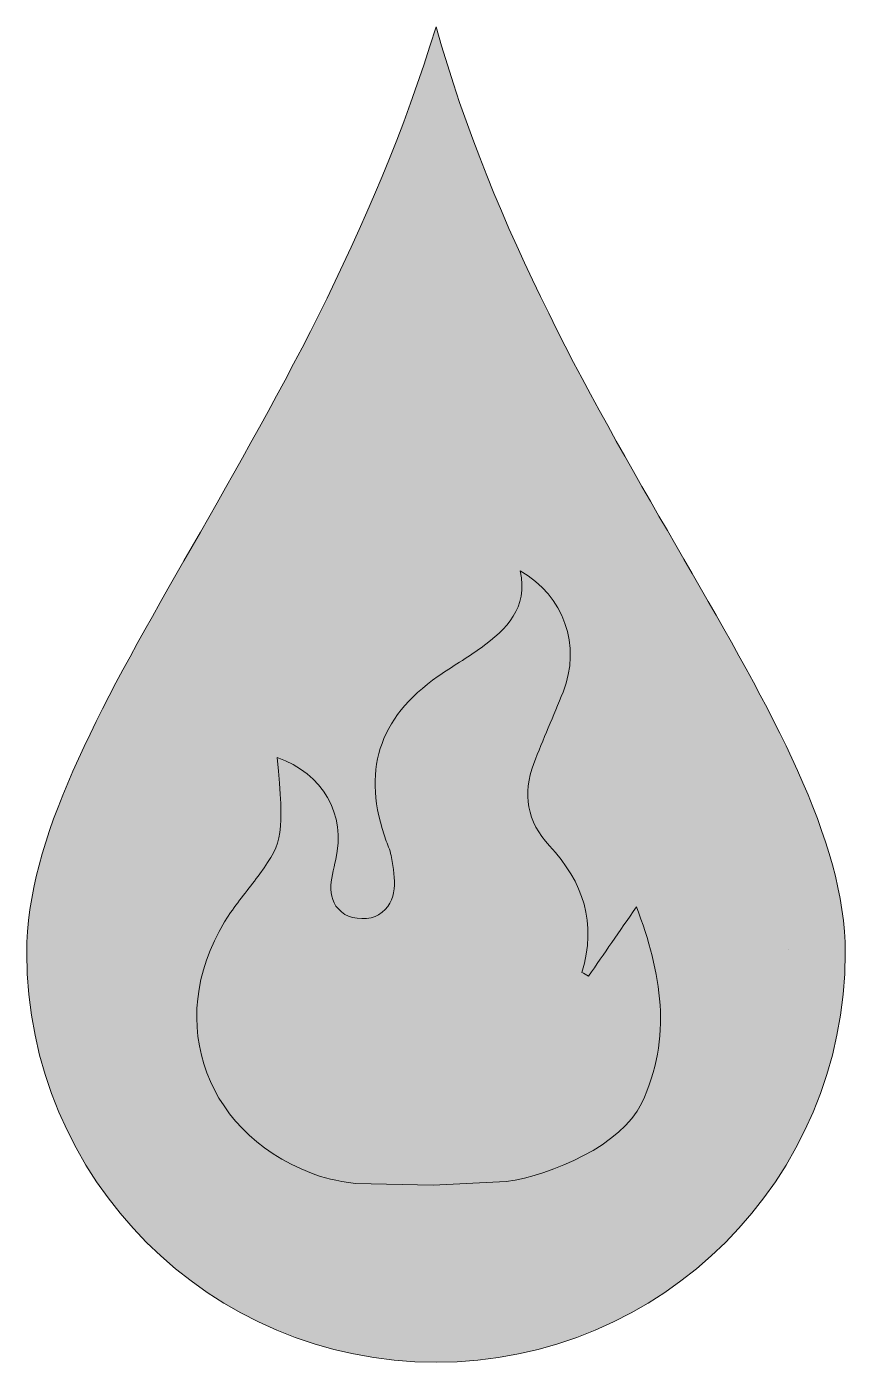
# Model space of a CAD drawing. Header units: inches. Extents: x 10.49 to 14.51, y -15.78 to -9.22.
import ezdxf

# ---------------------------------------------------------------- set-up
doc = ezdxf.new("R2010")
doc.units = ezdxf.units.IN
doc.header["$MEASUREMENT"] = 0
doc.layers.add('Icons', color=7, linetype='Continuous')

# ---------------------------------------------------------------- blocks, each defined once
blk = doc.blocks.new('block 3')
at = {"layer": 'Icons', "true_color": 0x000000}
h = blk.add_hatch(color=18, dxfattribs=at)
h.dxf.hatch_style = 2
edge = h.paths.add_edge_path()
edge.add_spline(control_points=[(12.846, -14.8958), (13.0718, -14.8641), (13.4144, -14.7154), (13.5119, -14.5113), (13.6659, -14.1888), (13.6095, -13.8666), (13.4866, -13.5453), (13.4032, -13.6658), (13.3272, -13.7755), (13.2513, -13.8853), (13.2405, -13.8792), (13.2297, -13.8731), (13.2189, -13.867), (13.2928, -13.6258), (13.2251, -13.4221), (13.0591, -13.2448), (12.9479, -13.126), (12.926, -12.9891), (12.9821, -12.8401), (13.0266, -12.7216), (13.0789, -12.6061), (13.1257, -12.4884), (13.216, -12.2613), (13.1312, -12.0143), (12.9149, -11.8934), (12.9555, -12.0762), (12.8475, -12.1791), (12.7222, -12.2705), (12.6539, -12.3203), (12.5805, -12.3628), (12.5111, -12.4111), (12.2154, -12.6168), (12.1328, -12.8812), (12.2563, -13.2219), (12.2658, -13.2484), (12.2778, -13.2748), (12.282, -13.3023), (12.2977, -13.4051), (12.3219, -13.518), (12.2179, -13.5845), (12.1779, -13.6101), (12.0932, -13.6082), (12.0527, -13.582), (11.9504, -13.5157), (11.9858, -13.4078), (12.0076, -13.3123), (12.0585, -13.0903), (11.9448, -12.89), (11.7192, -12.8102), (11.7536, -13.1903), (11.7495, -13.222), (11.6343, -13.3817), (11.5876, -13.4464), (11.5352, -13.5072), (11.4903, -13.5732), (11.158, -14.0603), (11.3388, -14.6438), (11.8874, -14.854), (11.9477, -14.8771), (12.0049, -14.8923), (12.1054, -14.9047), (12.1054, -14.9047), (12.4863, -14.9132), (12.4863, -14.9132), (12.4863, -14.9132), (12.846, -14.8958), (12.846, -14.8958)], knot_values=[0, 0, 0, 0, 1, 1, 1, 2, 2, 2, 3, 3, 3, 4, 4, 4, 5, 5, 5, 6, 6, 6, 7, 7, 7, 8, 8, 8, 9, 9, 9, 10, 10, 10, 11, 11, 11, 12, 12, 12, 13, 13, 13, 14, 14, 14, 15, 15, 15, 16, 16, 16, 17, 17, 17, 18, 18, 18, 19, 19, 19, 20, 20, 20, 21, 21, 21, 22, 22, 22, 22], degree=3, periodic=1)
at = {"layer": 'Icons', "lineweight": 0}
blk.add_lwpolyline([(14.2361, -13.753), (14.2361, -13.753)], dxfattribs=at)
blk.add_open_spline([(12.846, -14.8958), (13.0718, -14.8641), (13.4144, -14.7154), (13.5119, -14.5113), (13.6659, -14.1888), (13.6095, -13.8666), (13.4866, -13.5453), (13.4032, -13.6658), (13.3272, -13.7755), (13.2513, -13.8853), (13.2405, -13.8792), (13.2297, -13.8731), (13.2189, -13.867), (13.2928, -13.6258), (13.2251, -13.4221), (13.0591, -13.2448), (12.9479, -13.126), (12.926, -12.9891), (12.9821, -12.8401), (13.0266, -12.7216), (13.0789, -12.6061), (13.1257, -12.4884), (13.216, -12.2613), (13.1312, -12.0143), (12.9149, -11.8934), (12.9555, -12.0762), (12.8475, -12.1791), (12.7222, -12.2705), (12.6539, -12.3203), (12.5805, -12.3628), (12.5111, -12.4111), (12.2154, -12.6168), (12.1328, -12.8812), (12.2563, -13.2219), (12.2658, -13.2484), (12.2778, -13.2748), (12.282, -13.3023), (12.2977, -13.4051), (12.3219, -13.518), (12.2179, -13.5845), (12.1779, -13.6101), (12.0932, -13.6082), (12.0527, -13.582), (11.9504, -13.5157), (11.9858, -13.4078), (12.0076, -13.3123), (12.0585, -13.0903), (11.9448, -12.89), (11.7192, -12.8102), (11.7536, -13.1903), (11.7495, -13.222), (11.6343, -13.3817), (11.5876, -13.4464), (11.5352, -13.5072), (11.4903, -13.5732), (11.158, -14.0603), (11.3388, -14.6438), (11.8874, -14.854), (11.9477, -14.8771), (12.0049, -14.8923), (12.1054, -14.9047), (12.1054, -14.9047), (12.4863, -14.9132), (12.4863, -14.9132), (12.4863, -14.9132), (12.846, -14.8958), (12.846, -14.8958)], degree=3, knots=[0, 0, 0, 0, 1, 1, 1, 2, 2, 2, 3, 3, 3, 4, 4, 4, 5, 5, 5, 6, 6, 6, 7, 7, 7, 8, 8, 8, 9, 9, 9, 10, 10, 10, 11, 11, 11, 12, 12, 12, 13, 13, 13, 14, 14, 14, 15, 15, 15, 16, 16, 16, 17, 17, 17, 18, 18, 18, 19, 19, 19, 20, 20, 20, 21, 21, 21, 22, 22, 22, 22], dxfattribs=at)
blk = doc.blocks.new('block 2')
at = {"layer": 'Icons', "true_color": 0x231f20}
h = blk.add_hatch(color=250, dxfattribs=at)
h.dxf.hatch_style = 2
edge = h.paths.add_edge_path()
edge.add_spline(control_points=[(14.5144, -13.7706), (14.5144, -14.8827), (13.6128, -15.7843), (12.5007, -15.7843), (11.3885, -15.7843), (10.487, -14.8827), (10.487, -13.7706), (10.487, -12.6584), (11.8791, -11.2596), (12.5007, -9.2171), (13.069, -11.2418), (14.5144, -12.6584), (14.5144, -13.7706)], knot_values=[0, 0, 0, 0, 1, 1, 1, 2, 2, 2, 3, 3, 3, 4, 4, 4, 4], degree=3, periodic=1)
at = {"layer": 'Icons', "lineweight": 0}
blk.add_open_spline([(14.5144, -13.7706), (14.5144, -14.8827), (13.6128, -15.7843), (12.5007, -15.7843), (11.3885, -15.7843), (10.487, -14.8827), (10.487, -13.7706), (10.487, -12.6584), (11.8791, -11.2596), (12.5007, -9.2171), (13.069, -11.2418), (14.5144, -12.6584), (14.5144, -13.7706)], degree=3, knots=[0, 0, 0, 0, 1, 1, 1, 2, 2, 2, 3, 3, 3, 4, 4, 4, 4], dxfattribs=at)
at = {"layer": 'Icons'}
blk.add_blockref('block 3', (0, 0), dxfattribs=at)

msp = doc.modelspace()

# ---------------------------------------------------------------- block references
at = {"layer": 'Icons'}
msp.add_blockref('block 2', (0, 0), dxfattribs=at)

doc.saveas('drawing.dxf')
